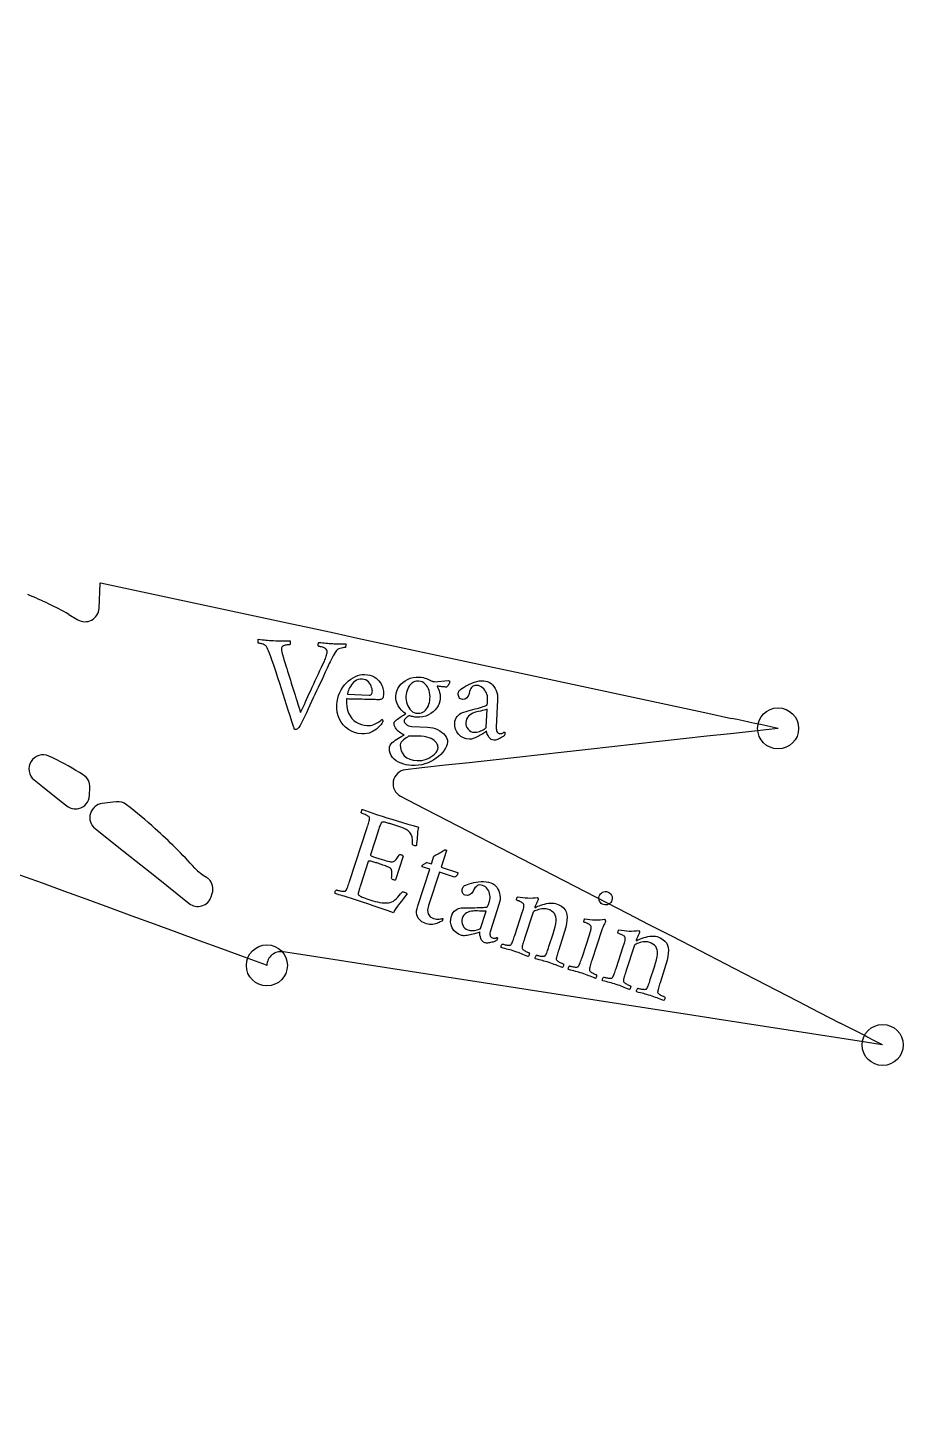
# Model space of a CAD drawing. Header units: millimetres. Extents: x -61 to 61, y -61 to 61.
# Drawn here: x -13.57 to 2.12, y 7.05 to 31.77 of the extents above; entities that cross this region are included whole.
import ezdxf

# ---------------------------------------------------------------- set-up
doc = ezdxf.new("R2010")
doc.units = ezdxf.units.MM
for name, color, linetype in [('CUT_INNER', 6, 'Continuous'), ('CUT_OUTER', 1, 'Continuous'), ('ENGRAVE', 7, 'Continuous'), ('TEXT', 5, 'Continuous')]:
    doc.layers.add(name, color=color, linetype=linetype)

msp = doc.modelspace()

# ---------------------------------------------------------------- linework, layer by layer
at = {"layer": 'CUT_INNER'}
for points in [[(-12.3032, 21.4592), (-12.2805, 21.9073), (-12.28, 21.913), (-12.2743, 21.912), (-11.8652, 21.8242), (-11.4502, 21.735), (-11.0352, 21.6459), (-10.6202, 21.5567), (-10.2052, 21.4676), (-9.7903, 21.3784), (-9.3753, 21.2893), (-8.9603, 21.2001), (-8.5453, 21.111), (-8.1303, 21.0219), (-7.7153, 20.9327), (-7.3003, 20.8436), (-6.8853, 20.7544), (-6.4703, 20.6653), (-6.0553, 20.5761), (-5.6403, 20.487), (-5.2253, 20.3979), (-4.8103, 20.3087), (-4.3953, 20.2196), (-3.9803, 20.1304), (-3.5653, 20.0413), (-3.1503, 19.9521), (-2.7353, 19.863), (-2.3203, 19.7739), (-1.9053, 19.6847), (-1.4904, 19.5956), (-1.0754, 19.5064)], [(-12.8404, 21.3523), (-12.681, 21.2572)], [(-0.2468, 19.3282), (-0.2514, 19.3275), (-0.6672, 19.2813), (-1.0891, 19.2344), (-1.511, 19.1876), (-1.9328, 19.1407), (-2.3547, 19.0939), (-2.7766, 19.0471), (-3.1984, 19.0002), (-3.6203, 18.9534), (-4.0422, 18.9065), (-4.8859, 18.8128), (-5.3078, 18.766), (-5.7297, 18.7191), (-6.1515, 18.6723), (-6.5734, 18.6254), (-6.8604, 18.5936)], [(-13.1243, 18.8038), (-13.1931, 18.8357)], [(-13.4539, 18.4133), (-13.3062, 18.2956), (-12.9742, 18.031), (-12.8766, 17.9532)], [(-9.3232, 15.1214), (-9.3287, 15.1231), (-9.7216, 15.2668), (-10.1202, 15.4126), (-10.5188, 15.5585), (-10.9174, 15.7043), (-11.3161, 15.8501), (-11.7147, 15.996), (-12.1133, 16.1418), (-12.5119, 16.2876), (-12.9106, 16.4335), (-13.3092, 16.5793), (-13.7078, 16.7251), (-14.9037, 17.1626), (-15.3023, 17.3085), (-15.7009, 17.4543), (-16.0995, 17.6001), (-16.4982, 17.746), (-16.8968, 17.8918), (-17.2954, 18.0376), (-17.694, 18.1835), (-17.7047, 18.1874)], [(-12.4711, 18.1361), (-12.464, 18.2764)], [(-6.9474, 18.1229), (-6.6882, 17.9892), (-6.3109, 17.7946), (-5.9337, 17.6), (-4.0475, 16.6271), (-3.6703, 16.4325), (-3.2931, 16.2379), (-2.9159, 16.0434), (-2.5386, 15.8488), (-2.1614, 15.6542), (-1.7842, 15.4596), (-1.0297, 15.0704), (-0.6525, 14.8759), (-0.2752, 14.6813), (0.102, 14.4867), (0.4792, 14.2921), (0.8565, 14.0975)], [(-11.9961, 18.0233), (-12.0577, 18.0164), (-12.2446, 17.9957)], [(-12.3728, 17.5517), (-12.3104, 17.5019), (-11.9784, 17.2374), (-11.6465, 16.9728), (-11.3146, 16.7083), (-10.7041, 16.2217)], [(-10.3565, 16.6543), (-10.3757, 16.671), (-10.3966, 16.6856)], [(-10.3106, 16.3397), (-10.292, 16.3965)], [(1.6096, 13.7088), (1.6049, 13.7093), (1.1915, 13.7735), (0.7721, 13.8386), (0.3526, 13.9037), (-0.0668, 13.9689), (-0.4862, 14.034), (-0.9057, 14.0991), (-1.3251, 14.1642), (-1.7445, 14.2294), (-2.164, 14.2945), (-2.5834, 14.3596), (-3.0028, 14.4247), (-3.4223, 14.4899), (-3.8417, 14.555), (-4.2612, 14.6201), (-4.6806, 14.6852), (-5.5195, 14.8155), (-5.9389, 14.8806), (-6.3583, 14.9457), (-7.1972, 15.076), (-7.6166, 15.1411), (-8.0361, 15.2062), (-8.4555, 15.2714), (-8.8749, 15.3365), (-9.035, 15.3613)]]:
    msp.add_lwpolyline(points, dxfattribs=at)
for centre, radius, start, end in [((-15.9452, 15.8508), 6.3172, 60.56146, 67.8874), ((-12.5529, 21.4719), 0.25, 239.1682, 357.10662), ((-166.3353, -750.849), 787.8822, 77.8305395, 77.8921724), ((-13.2981, 18.6088), 0.25, 65.15162, 231.44547), ((-15.5452, 13.8234), 5.5376, 57.66413, 64.07616), ((-6.8328, 18.3451), 0.25, 96.33651, 242.71447), ((-12.7137, 18.2891), 0.25, 357.10662, 58.54464), ((-12.7208, 18.1487), 0.25, 282.85231, 357.10662), ((-12.7208, 18.1487), 0.25, 231.44547, 282.85231), ((-12.217, 17.7472), 0.25, 96.33651, 231.44547), ((-11.9685, 17.7748), 0.25, 52.28039, 96.33651), ((-15.7893, 12.6773), 6.6205, 47.35916, 53.11368), ((-18.3279, 9.7978), 10.4586, 42.37082, 47.81457), ((-9.9347, 17.4844), 0.9227, 223.76438, 239.96493), ((-10.5297, 16.474), 0.25, 341.94435, 46.14254), ((-10.5482, 16.4172), 0.25, 231.44547, 341.94435), ((-9.0734, 15.1143), 0.25, 81.16999, 178.39175), ((-360.1399, -686.2166), 787.8822, 62.6682689, 62.7299018)]:
    msp.add_arc(centre, radius, start, end, dxfattribs=at)
at = {"layer": 'CUT_OUTER'}
msp.add_circle((0, 0), 60.75, dxfattribs=at)
at = {"layer": 'ENGRAVE'}
for centre, radius in [((0, 17.3597), 40.0734), ((-0.2454, 19.3281), 0.3645), ((-9.323, 15.121), 0.3645), ((1.6109, 13.7084), 0.3645)]:
    msp.add_circle(centre, radius, dxfattribs=at)
at = {"layer": 'TEXT'}
for points in [[(-9.2025, 20.8859), (-9.1641, 20.8842), (-9.1263, 20.8829), (-9.0891, 20.8822), (-9.0524, 20.8819), (-9.0162, 20.8818), (-8.9803, 20.8816), (-8.9448, 20.8812), (-8.9095, 20.8808), (-8.9078, 20.8747), (-8.9069, 20.8664), (-8.9069, 20.8559), (-8.9078, 20.8431), (-8.9094, 20.8308), (-8.9116, 20.8218), (-8.9144, 20.8159), (-8.9178, 20.8133), (-8.9242, 20.8133), (-8.9338, 20.8126), (-8.9467, 20.8114), (-8.9628, 20.8095), (-8.9803, 20.8068), (-8.9974, 20.8028), (-9.014, 20.7976), (-9.0304, 20.7911), (-9.0446, 20.7828), (-9.0549, 20.7721), (-9.0615, 20.7589), (-9.0643, 20.7432), (-9.0628, 20.7186), (-9.0564, 20.6834), (-9.0451, 20.6377), (-9.0288, 20.5814), (-9.0198, 20.5521), (-9.0093, 20.5184), (-8.9974, 20.4801), (-8.984, 20.4374), (-8.9696, 20.3913), (-8.9546, 20.3429), (-8.9389, 20.2922), (-8.9225, 20.2392), (-8.9058, 20.1851), (-8.8889, 20.1309), (-8.8719, 20.0767), (-8.8547, 20.0226), (-8.8379, 19.9695), (-8.8218, 19.9185), (-8.8066, 19.8697), (-8.7921, 19.8231), (-8.7787, 19.7796), (-8.7666, 19.7403), (-8.7558, 19.7052), (-8.7463, 19.6742), (-8.7385, 19.6486), (-8.7325, 19.6296), (-8.7285, 19.6172), (-8.7265, 19.6114), (-8.7223, 19.6194), (-8.715, 19.6341), (-8.7047, 19.6555), (-8.6913, 19.6835), (-8.6755, 19.717), (-8.6577, 19.7548), (-8.6381, 19.7969), (-8.6166, 19.8433), (-8.5936, 19.8931), (-8.5694, 19.9454), (-8.5439, 20.0003), (-8.5173, 20.0576), (-8.4901, 20.1164), (-8.4626, 20.1757), (-8.435, 20.2354), (-8.4072, 20.2956), (-8.3797, 20.3551), (-8.3531, 20.4128), (-8.3273, 20.4687), (-8.3024, 20.5229), (-8.2932, 20.5434), (-8.2845, 20.5644), (-8.2765, 20.5861), (-8.269, 20.6085), (-8.2626, 20.6303), (-8.2578, 20.6503), (-8.2546, 20.6686), (-8.253, 20.6852), (-8.2541, 20.7034), (-8.2594, 20.7195), (-8.269, 20.7333), (-8.2827, 20.7449), (-8.2988, 20.7546), (-8.3157, 20.7629), (-8.3332, 20.7697), (-8.3514, 20.775), (-8.3686, 20.779), (-8.3829, 20.782), (-8.3944, 20.784), (-8.403, 20.7849), (-8.4071, 20.7889), (-8.4098, 20.7958), (-8.4111, 20.8055), (-8.4111, 20.818), (-8.4098, 20.8307), (-8.4075, 20.8411), (-8.404, 20.8492), (-8.3995, 20.855), (-8.3674, 20.8521), (-8.3362, 20.849), (-8.3059, 20.8459), (-8.2765, 20.8427), (-8.2471, 20.8396), (-8.2168, 20.837), (-8.1856, 20.8347), (-8.1534, 20.8328), (-8.1271, 20.8316), (-8.1036, 20.8306), (-8.0829, 20.83), (-8.0651, 20.8296), (-8.0489, 20.8295), (-8.0327, 20.8295), (-8.0168, 20.8296), (-8.0009, 20.83), (-7.9842, 20.8304), (-7.9657, 20.8306), (-7.9454, 20.8308), (-7.9233, 20.8309), (-7.9217, 20.8248), (-7.921, 20.8163), (-7.9214, 20.8054), (-7.9229, 20.7921), (-7.9249, 20.7795), (-7.927, 20.7705), (-7.9292, 20.7652), (-7.9316, 20.7635), (-7.9412, 20.7632), (-7.9556, 20.7617), (-7.9747, 20.7588), (-7.9987, 20.7547), (-8.0237, 20.7484), (-8.0464, 20.739), (-8.0667, 20.7264), (-8.0845, 20.7106), (-8.097, 20.696), (-8.1114, 20.6753), (-8.1278, 20.6485), (-8.1462, 20.6156), (-8.1651, 20.58), (-8.1828, 20.545), (-8.1995, 20.5108), (-8.215, 20.4773), (-8.251, 20.3996), (-8.2854, 20.3252), (-8.3183, 20.254), (-8.3497, 20.1861), (-8.3801, 20.1203), (-8.4102, 20.0558), (-8.4399, 19.9925), (-8.4692, 19.9304), (-8.4987, 19.8683), (-8.5286, 19.8049), (-8.559, 19.7404), (-8.59, 19.6748), (-8.6222, 19.6067), (-8.6564, 19.5352), (-8.6926, 19.46), (-8.7308, 19.3814), (-8.7418, 19.3607), (-8.753, 19.3437), (-8.7645, 19.3304), (-8.7763, 19.3207), (-8.7882, 19.3139), (-8.8002, 19.3092), (-8.8122, 19.3066), (-8.8243, 19.3062), (-8.8277, 19.3073), (-8.8308, 19.3104), (-8.8334, 19.3155), (-8.8356, 19.3225), (-8.8376, 19.3299), (-8.8397, 19.3363), (-8.8419, 19.3416), (-8.8441, 19.3459), (-8.8781, 19.4513), (-8.9109, 19.5532), (-8.9425, 19.6515), (-8.9729, 19.7462), (-9.0029, 19.8396), (-9.0331, 19.9337), (-9.0636, 20.0286), (-9.0943, 20.1243), (-9.1262, 20.2229), (-9.1602, 20.3264), (-9.1961, 20.4348), (-9.2341, 20.5482), (-9.2456, 20.583), (-9.257, 20.616), (-9.2684, 20.6472), (-9.2797, 20.6765), (-9.2914, 20.7044), (-9.3039, 20.7311), (-9.3172, 20.7566), (-9.3314, 20.7809), (-9.3381, 20.7905), (-9.3474, 20.7993), (-9.3591, 20.8073), (-9.3733, 20.8145), (-9.3886, 20.8209), (-9.4039, 20.8264), (-9.419, 20.8309), (-9.4341, 20.8346), (-9.4481, 20.8374), (-9.4602, 20.8395), (-9.4703, 20.8409), (-9.4785, 20.8417), (-9.4795, 20.8438), (-9.4799, 20.8499), (-9.4799, 20.8601), (-9.4793, 20.8744), (-9.4784, 20.8888), (-9.4774, 20.8995), (-9.4763, 20.9063), (-9.4751, 20.9093), (-9.4358, 20.9061), (-9.4, 20.9028), (-9.3677, 20.8996), (-9.3388, 20.8964), (-9.31, 20.8933), (-9.2777, 20.8906), (-9.2418, 20.8881), (-9.2025, 20.8859)], [(-7.9098, 19.8512), (-7.9112, 19.7792), (-7.9053, 19.7129), (-7.8922, 19.6522), (-7.8718, 19.5973), (-7.8453, 19.5483), (-7.814, 19.5056), (-7.7778, 19.4692), (-7.7368, 19.439), (-7.6923, 19.415), (-7.6456, 19.3971), (-7.5968, 19.3853), (-7.5459, 19.3797), (-7.514, 19.3795), (-7.4834, 19.3823), (-7.4542, 19.388), (-7.4263, 19.3966), (-7.4002, 19.4073), (-7.3761, 19.4189), (-7.3541, 19.4316), (-7.3342, 19.4453), (-7.3167, 19.4587), (-7.302, 19.4706), (-7.2902, 19.481), (-7.2811, 19.4899), (-7.2795, 19.4893), (-7.2773, 19.4876), (-7.2743, 19.4848), (-7.2706, 19.4809), (-7.2672, 19.4761), (-7.2648, 19.4706), (-7.2635, 19.4644), (-7.2633, 19.4575), (-7.2647, 19.4475), (-7.268, 19.4371), (-7.2731, 19.4262), (-7.28, 19.4147), (-7.2933, 19.3976), (-7.3097, 19.3789), (-7.3292, 19.3588), (-7.3518, 19.3371), (-7.3774, 19.3155), (-7.406, 19.2954), (-7.4375, 19.2767), (-7.472, 19.2596), (-7.5092, 19.2456), (-7.5489, 19.2362), (-7.5911, 19.2316), (-7.6358, 19.2315), (-7.7025, 19.239), (-7.7649, 19.2544), (-7.8229, 19.2778), (-7.8766, 19.3091), (-7.9252, 19.3472), (-7.9676, 19.3907), (-8.0041, 19.4396), (-8.0345, 19.494), (-8.0581, 19.5526), (-8.0739, 19.6141), (-8.082, 19.6786), (-8.0824, 19.746), (-8.0768, 19.8041), (-8.066, 19.86), (-8.05, 19.9137), (-8.0289, 19.9651), (-8.0036, 20.0136), (-7.9751, 20.0587), (-7.9434, 20.1002), (-7.9086, 20.1383), (-7.8716, 20.1726), (-7.833, 20.2026), (-7.793, 20.2286), (-7.7515, 20.2503), (-7.7098, 20.2673), (-7.6689, 20.2789), (-7.6289, 20.285), (-7.5898, 20.2858), (-7.5391, 20.2809), (-7.4933, 20.2718), (-7.4524, 20.2584), (-7.4164, 20.2407), (-7.3847, 20.2198), (-7.3568, 20.1971), (-7.3326, 20.1724), (-7.3121, 20.1457), (-7.2951, 20.1182), (-7.281, 20.0908), (-7.2699, 20.0636), (-7.2619, 20.0366), (-7.2563, 20.0107), (-7.2526, 19.987), (-7.2507, 19.9656), (-7.2507, 19.9463), (-7.2527, 19.9224), (-7.256, 19.9012), (-7.2608, 19.8828), (-7.2669, 19.8672), (-7.2749, 19.8547), (-7.2855, 19.8457), (-7.2987, 19.8402), (-7.3144, 19.8381), (-7.3279, 19.8376), (-7.3468, 19.8376), (-7.3709, 19.838), (-7.4004, 19.8388), (-7.4335, 19.8398), (-7.469, 19.8408), (-7.5068, 19.8417), (-7.5468, 19.8426), (-7.5878, 19.8434), (-7.6285, 19.8443), (-7.6689, 19.8451), (-7.709, 19.8459), (-7.7474, 19.8467), (-7.7828, 19.8475), (-7.8152, 19.8483), (-7.8445, 19.8491), (-7.8695, 19.8499), (-7.8887, 19.8504), (-7.9021, 19.8509), (-7.9098, 19.8512)], [(-7.8933, 19.9376), (-7.509, 19.9182), (-7.4985, 19.9184), (-7.4886, 19.9202), (-7.4794, 19.9235), (-7.4709, 19.9284), (-7.4636, 19.9353), (-7.4577, 19.9447), (-7.4534, 19.9566), (-7.4506, 19.971), (-7.45, 19.987), (-7.4519, 20.0062), (-7.4563, 20.0285), (-7.4634, 20.054), (-7.4732, 20.0806), (-7.4859, 20.106), (-7.5016, 20.1305), (-7.5201, 20.1538), (-7.5422, 20.174), (-7.5683, 20.189), (-7.5985, 20.1987), (-7.6328, 20.2031), (-7.6687, 20.2023), (-7.7016, 20.196), (-7.7314, 20.1843), (-7.7582, 20.1671), (-7.7822, 20.1463), (-7.8037, 20.1239), (-7.8227, 20.0999), (-7.8392, 20.0742), (-7.8534, 20.0484), (-7.8654, 20.0241), (-7.8751, 20.0011), (-7.8827, 19.9795), (-7.8883, 19.9612), (-7.8919, 19.9482), (-7.8936, 19.9403), (-7.8933, 19.9376)], [(-6.4691, 19.3495), (-6.4228, 19.345), (-6.378, 19.3364), (-6.3348, 19.3236), (-6.2932, 19.3067), (-6.2543, 19.2864), (-6.2196, 19.2636), (-6.1889, 19.2382), (-6.1623, 19.2104), (-6.141, 19.1807), (-6.1263, 19.1498), (-6.1182, 19.1177), (-6.1166, 19.0845), (-6.1215, 19.0481), (-6.1327, 19.0114), (-6.1501, 18.9744), (-6.1737, 18.9371), (-6.2026, 18.9004), (-6.2358, 18.8651), (-6.2733, 18.8313), (-6.3152, 18.7989), (-6.3608, 18.7688), (-6.4095, 18.7422), (-6.4614, 18.7188), (-6.5165, 18.6988), (-6.5738, 18.6831), (-6.6323, 18.6728), (-6.6921, 18.6679), (-6.7531, 18.6683), (-6.8002, 18.6727), (-6.847, 18.681), (-6.8936, 18.6932), (-6.9401, 18.7093), (-6.9843, 18.7293), (-7.0245, 18.7532), (-7.0605, 18.781), (-7.0924, 18.8127), (-7.1181, 18.8482), (-7.1358, 18.8873), (-7.1455, 18.9301), (-7.1471, 18.9766), (-7.1429, 19.0028), (-7.133, 19.028), (-7.1174, 19.0524), (-7.096, 19.0758), (-7.071, 19.0982), (-7.0441, 19.1192), (-7.0156, 19.139), (-6.9853, 19.1575), (-6.9555, 19.1741), (-6.9286, 19.1885), (-6.9045, 19.2006), (-6.8832, 19.2105), (-6.9036, 19.2197), (-6.9243, 19.2307), (-6.9454, 19.2436), (-6.9668, 19.2583), (-6.9876, 19.2749), (-7.0066, 19.2933), (-7.0238, 19.3137), (-7.0393, 19.3359), (-7.0518, 19.3598), (-7.0604, 19.3851), (-7.0649, 19.4119), (-7.0655, 19.4402), (-7.0528, 19.4522), (-7.0379, 19.4652), (-7.0206, 19.4791), (-7.001, 19.4939), (-6.9802, 19.509), (-6.9595, 19.5236), (-6.9388, 19.5378), (-6.9181, 19.5515), (-6.8986, 19.564), (-6.8815, 19.5745), (-6.8668, 19.583), (-6.8544, 19.5895), (-6.8945, 19.6179), (-6.9304, 19.6506), (-6.9619, 19.6874), (-6.9891, 19.7283), (-7.0108, 19.7715), (-7.0257, 19.8147), (-7.0337, 19.8581), (-7.0349, 19.9015), (-7.0293, 19.9476), (-7.0173, 19.9918), (-6.9989, 20.0339), (-6.9741, 20.0741), (-6.9437, 20.1113), (-6.9087, 20.1444), (-6.8691, 20.1735), (-6.8248, 20.1986), (-6.7769, 20.2185), (-6.7265, 20.2318), (-6.6735, 20.2387), (-6.618, 20.2391), (-6.5809, 20.2359), (-6.547, 20.2303), (-6.5162, 20.2223), (-6.4885, 20.2119), (-6.4638, 20.2009), (-6.4417, 20.1911), (-6.4223, 20.1825), (-6.4056, 20.175), (-6.391, 20.169), (-6.3803, 20.1647), (-6.3737, 20.1621), (-6.3711, 20.1612), (-6.3696, 20.1608), (-6.3661, 20.1597), (-6.3606, 20.1579), (-6.3532, 20.1554), (-6.0976, 20.1789), (-6.0883, 20.1741), (-6.0818, 20.1684), (-6.078, 20.1615), (-6.0771, 20.1536), (-6.0786, 20.1451), (-6.0823, 20.1342), (-6.0883, 20.1208), (-6.0965, 20.1049), (-6.1059, 20.0892), (-6.1155, 20.0765), (-6.1252, 20.0666), (-6.1351, 20.0596), (-6.15, 20.0615), (-6.1659, 20.0633), (-6.1826, 20.0649), (-6.2002, 20.0665), (-6.2177, 20.0681), (-6.234, 20.0697), (-6.249, 20.0715), (-6.2629, 20.0733), (-6.2745, 20.075), (-6.2827, 20.0761), (-6.2877, 20.0768), (-6.2893, 20.0771), (-6.2936, 20.0768), (-6.2967, 20.0756), (-6.2986, 20.0735), (-6.2994, 20.0703), (-6.2938, 20.0619), (-6.2863, 20.0469), (-6.2769, 20.0253), (-6.2655, 19.9971), (-6.255, 19.9644), (-6.2481, 19.9293), (-6.2447, 19.8918), (-6.245, 19.8519), (-6.2503, 19.8111), (-6.2621, 19.771), (-6.2804, 19.7315), (-6.3051, 19.6926), (-6.3355, 19.6559), (-6.3705, 19.6229), (-6.4101, 19.5936), (-6.4544, 19.568), (-6.5023, 19.5477), (-6.5528, 19.5339), (-6.6058, 19.5268), (-6.6613, 19.5264), (-6.6776, 19.5277), (-6.695, 19.5299), (-6.7137, 19.5331), (-6.7334, 19.5373), (-6.7524, 19.5419), (-6.7687, 19.5464), (-6.7823, 19.5507), (-6.7931, 19.5549), (-6.8091, 19.5464), (-6.8247, 19.5365), (-6.8399, 19.525), (-6.8547, 19.5119), (-6.8676, 19.4981), (-6.877, 19.484), (-6.8829, 19.4697), (-6.8854, 19.4553), (-6.8836, 19.4457), (-6.8774, 19.4337), (-6.8668, 19.4194), (-6.8517, 19.4027), (-6.8322, 19.3869), (-6.8083, 19.3751), (-6.7799, 19.3673), (-6.7471, 19.3635)], [(-6.6313, 20.1671), (-6.6639, 20.1661), (-6.6941, 20.1599), (-6.7218, 20.1485), (-6.747, 20.1317), (-6.7697, 20.1109), (-6.7899, 20.0872), (-6.8074, 20.0607), (-6.8224, 20.0313), (-6.8345, 20.0001), (-6.8437, 19.9682), (-6.8499, 19.9355), (-6.8531, 19.902), (-6.8533, 19.866), (-6.8501, 19.8304), (-6.8435, 19.7952), (-6.8336, 19.7605), (-6.8205, 19.7274), (-6.8041, 19.6972), (-6.7846, 19.6698), (-6.7619, 19.6454), (-6.7361, 19.625), (-6.7074, 19.6099), (-6.6756, 19.6001), (-6.6408, 19.5956), (-6.6094, 19.5965), (-6.5802, 19.6026), (-6.5534, 19.6137), (-6.5288, 19.63), (-6.5068, 19.6502), (-6.4873, 19.6733), (-6.4704, 19.6993), (-6.456, 19.7281), (-6.4444, 19.7586), (-6.4356, 19.7897), (-6.4297, 19.8215), (-6.4266, 19.8538), (-6.4263, 19.891), (-6.429, 19.9275), (-6.4347, 19.9635), (-6.4435, 19.9988), (-6.4555, 20.0325), (-6.4706, 20.0632), (-6.4889, 20.0911), (-6.5103, 20.1161), (-6.5352, 20.137), (-6.5636, 20.1524), (-6.5957, 20.1625), (-6.6313, 20.1671)], [(-5.4678, 20.1737), (-5.4346, 20.1693), (-5.4028, 20.1595), (-5.3723, 20.1443), (-5.3431, 20.1238), (-5.3161, 20.0988), (-5.2922, 20.0703), (-5.2713, 20.0383), (-5.2535, 20.0029), (-5.2395, 19.9646), (-5.2302, 19.9242), (-5.2256, 19.8815), (-5.2256, 19.8367), (-5.2501, 19.3509), (-5.2502, 19.3287), (-5.248, 19.3081), (-5.2437, 19.289), (-5.2372, 19.2715), (-5.2281, 19.2567), (-5.216, 19.2459), (-5.2011, 19.239), (-5.1832, 19.236), (-5.1672, 19.2361), (-5.1528, 19.2381), (-5.1402, 19.242), (-5.1293, 19.2478), (-5.1202, 19.2539), (-5.113, 19.2585), (-5.1077, 19.2617), (-5.1043, 19.2635), (-5.102, 19.263), (-5.1001, 19.2615), (-5.0986, 19.2592), (-5.0974, 19.2559), (-5.0965, 19.2524), (-5.0959, 19.2492), (-5.0956, 19.2463), (-5.0956, 19.2437), (-5.097, 19.2309), (-5.0999, 19.2191), (-5.1042, 19.2082), (-5.11, 19.1984), (-5.1187, 19.1922), (-5.1298, 19.1849), (-5.1431, 19.1764), (-5.1588, 19.1669), (-5.1758, 19.1572), (-5.1931, 19.1481), (-5.2107, 19.1396), (-5.2285, 19.1317), (-5.2458, 19.1251), (-5.2621, 19.1207), (-5.2771, 19.1182), (-5.291, 19.1179), (-5.3155, 19.1223), (-5.3384, 19.133), (-5.3595, 19.15), (-5.379, 19.1732), (-5.396, 19.1997), (-5.4094, 19.2262), (-5.4193, 19.253), (-5.4258, 19.2798), (-5.4325, 19.2742), (-5.4425, 19.2667), (-5.4558, 19.2572), (-5.4723, 19.2458), (-5.4912, 19.2333), (-5.5114, 19.2208), (-5.533, 19.2082), (-5.556, 19.1955), (-5.5796, 19.1832), (-5.603, 19.1718), (-5.6261, 19.1613), (-5.6491, 19.1517), (-5.6711, 19.1438), (-5.6913, 19.1384), (-5.7097, 19.1355), (-5.7263, 19.135), (-5.7818, 19.1428), (-5.8323, 19.1601), (-5.8777, 19.187), (-5.9181, 19.2235), (-5.9509, 19.2667), (-5.9735, 19.3138), (-5.9859, 19.3648), (-5.9882, 19.4197), (-5.9839, 19.4545), (-5.9748, 19.4866), (-5.9608, 19.5158), (-5.942, 19.5421), (-5.9209, 19.5648), (-5.9003, 19.5827), (-5.88, 19.596), (-5.8601, 19.6046), (-5.8246, 19.6152), (-5.7872, 19.6261), (-5.7478, 19.6374), (-5.7064, 19.649), (-5.6647, 19.6607), (-5.6243, 19.6724), (-5.5853, 19.684), (-5.5477, 19.6955), (-5.5132, 19.7063), (-5.4837, 19.7159), (-5.459, 19.7242), (-5.4393, 19.7312), (-5.4303, 19.7346), (-5.4232, 19.7386), (-5.4178, 19.7431), (-5.4142, 19.7481), (-5.4118, 19.7547), (-5.4098, 19.7639), (-5.4083, 19.7757), (-5.4072, 19.7902), (-5.4041, 19.853), (-5.4044, 19.8796), (-5.408, 19.9062), (-5.415, 19.9328), (-5.4253, 19.9595), (-5.4386, 19.9852), (-5.4543, 20.0088), (-5.4726, 20.0305), (-5.4934, 20.0502), (-5.5164, 20.0667), (-5.5411, 20.0789), (-5.5675, 20.0869), (-5.5956, 20.0905), (-5.624, 20.0895), (-5.6487, 20.0835), (-5.6697, 20.0724), (-5.687, 20.0563), (-5.7015, 20.0357), (-5.7141, 20.011), (-5.7248, 19.9824), (-5.7336, 19.9496), (-5.7512, 19.9007), (-5.7766, 19.8664), (-5.8097, 19.8467), (-5.8505, 19.8416), (-5.8686, 19.8445), (-5.8843, 19.8512), (-5.8974, 19.8617), (-5.9081, 19.8761), (-5.9163, 19.8925), (-5.9219, 19.9095), (-5.9249, 19.9269), (-5.9253, 19.9448), (-5.9247, 19.9492), (-5.9235, 19.9553), (-5.9216, 19.963), (-5.919, 19.9723), (-5.916, 19.9818), (-5.9127, 19.9899), (-5.9092, 19.9966), (-5.9054, 20.0019), (-5.8844, 20.0186), (-5.8594, 20.0366), (-5.8305, 20.0558), (-5.7975, 20.0764), (-5.7614, 20.0969), (-5.7231, 20.1157), (-5.6826, 20.1329), (-5.6399, 20.1485), (-5.5964, 20.1611), (-5.5531, 20.1695), (-5.5103, 20.1737), (-5.4678, 20.1737)], [(-5.6401, 19.2591), (-5.619, 19.2593), (-5.5969, 19.2618), (-5.5738, 19.2667), (-5.5496, 19.2739), (-5.5259, 19.2826), (-5.5039, 19.2919), (-5.4837, 19.3017), (-5.4653, 19.3121), (-5.45, 19.3221), (-5.4389, 19.331), (-5.4322, 19.3388), (-5.4297, 19.3454), (-5.4135, 19.6669), (-5.4383, 19.6604), (-5.4663, 19.6532), (-5.4973, 19.6452), (-5.5313, 19.6365), (-5.5646, 19.6279), (-5.5933, 19.6202), (-5.6174, 19.6136), (-5.637, 19.6079), (-5.6677, 19.596), (-5.6959, 19.5812), (-5.7214, 19.5636), (-5.7444, 19.5431), (-5.7636, 19.5196), (-5.7779, 19.4933), (-5.7871, 19.4639), (-5.7913, 19.4315), (-5.79, 19.3997), (-5.7829, 19.3696), (-5.7699, 19.3412), (-5.7512, 19.3144), (-5.7279, 19.2915), (-5.7017, 19.2746), (-5.6724, 19.2638), (-5.6401, 19.2591)], [(-6.5863, 19.1882), (-6.5989, 19.1888), (-6.615, 19.1893), (-6.6346, 19.19), (-6.6577, 19.1906), (-6.6822, 19.1911), (-6.7061, 19.1915), (-6.7294, 19.1917), (-6.7521, 19.1917), (-6.7724, 19.1914), (-6.7882, 19.1905), (-6.7997, 19.1891), (-6.8069, 19.1872), (-6.8276, 19.1749), (-6.85, 19.1603), (-6.8741, 19.1434), (-6.8997, 19.1241), (-6.923, 19.1033), (-6.94, 19.0819), (-6.9507, 19.0598), (-6.955, 19.0372), (-6.9526, 18.9825), (-6.9397, 18.9319), (-6.9163, 18.8855), (-6.8824, 18.8433), (-6.8388, 18.8077), (-6.7862, 18.7812), (-6.7247, 18.7638), (-6.6542, 18.7554), (-6.613, 18.7556), (-6.5716, 18.7603), (-6.5299, 18.7696), (-6.488, 18.7834), (-6.4476, 18.8009), (-6.4104, 18.8213), (-6.3763, 18.8445), (-6.3455, 18.8707), (-6.3197, 18.8989), (-6.3008, 18.9284), (-6.2888, 18.9591), (-6.2837, 18.9911), (-6.2847, 19.0087), (-6.2897, 19.0275), (-6.2985, 19.0476), (-6.3112, 19.0689), (-6.3282, 19.0903), (-6.3497, 19.1105), (-6.3759, 19.1296), (-6.4066, 19.1476), (-6.4426, 19.1632), (-6.4846, 19.1752), (-6.5325, 19.1835), (-6.5863, 19.1882)], [(-7.3598, 17.7935), (-7.2783, 17.7674), (-7.1924, 17.7409), (-7.1022, 17.7139), (-7.0078, 17.6864), (-6.9119, 17.6585), (-6.8174, 17.6301), (-6.7244, 17.6012), (-6.6328, 17.5718), (-6.6402, 17.5281), (-6.6462, 17.4858), (-6.6507, 17.445), (-6.6539, 17.4056), (-6.6565, 17.3667), (-6.6597, 17.3273), (-6.6633, 17.2874), (-6.6674, 17.2471), (-6.6758, 17.2442), (-6.6857, 17.2435), (-6.6972, 17.2449), (-6.7102, 17.2483), (-6.7231, 17.2536), (-6.7319, 17.2598), (-6.7366, 17.2669), (-6.7372, 17.2749), (-6.7374, 17.3432), (-6.7453, 17.4004), (-6.761, 17.4464), (-6.7845, 17.4813), (-6.814, 17.5087), (-6.848, 17.5325), (-6.8863, 17.5526), (-6.9289, 17.5691), (-7.1222, 17.6321), (-7.1306, 17.6347), (-7.1419, 17.6382), (-7.1561, 17.6424), (-7.1732, 17.6474), (-7.1916, 17.6526), (-7.2095, 17.6571), (-7.2271, 17.6609), (-7.2441, 17.6642), (-7.2594, 17.6661), (-7.2715, 17.6661), (-7.2804, 17.6641), (-7.2862, 17.6601), (-7.2933, 17.6487), (-7.3003, 17.6354), (-7.3071, 17.6201), (-7.3138, 17.6029), (-7.3203, 17.5845), (-7.3268, 17.5658), (-7.3333, 17.5467), (-7.3397, 17.5273), (-7.3421, 17.5197), (-7.3443, 17.5129), (-7.3463, 17.507), (-7.3479, 17.502), (-7.4844, 17.0832), (-7.4839, 17.0784), (-7.4794, 17.0733), (-7.4708, 17.0678), (-7.4583, 17.062), (-7.4432, 17.0559), (-7.4272, 17.0499), (-7.4102, 17.0439), (-7.3923, 17.0379), (-7.2749, 16.9997), (-7.2368, 16.9875), (-7.2029, 16.9775), (-7.1734, 16.9694), (-7.148, 16.9634), (-7.1261, 16.9596), (-7.1068, 16.9582), (-7.09, 16.9592), (-7.0757, 16.9627), (-7.063, 16.9686), (-7.0507, 16.9768), (-7.039, 16.9875), (-7.0277, 17.0005), (-7.0161, 17.0162), (-7.0033, 17.0346), (-6.9892, 17.0557), (-6.9739, 17.0797), (-6.9687, 17.0858), (-6.9608, 17.0888), (-6.95, 17.0886), (-6.9365, 17.0853), (-6.9239, 17.0804), (-6.9138, 17.0748), (-6.9062, 17.0683), (-6.9011, 17.0611), (-7.0391, 16.6377), (-7.0462, 16.6355), (-7.0552, 16.6353), (-7.0661, 16.6369), (-7.0789, 16.6405), (-7.0911, 16.6456), (-7.1, 16.6518), (-7.1057, 16.6592), (-7.1082, 16.6678), (-7.1061, 16.7003), (-7.1048, 16.7281), (-7.1042, 16.7512), (-7.1043, 16.7697), (-7.105, 16.7845), (-7.1062, 16.797), (-7.1078, 16.8071), (-7.1099, 16.8148), (-7.1126, 16.8211), (-7.1158, 16.8272), (-7.1195, 16.8329), (-7.1239, 16.8384), (-7.1301, 16.8451), (-7.1403, 16.8524), (-7.1545, 16.8601), (-7.1727, 16.8683), (-7.1934, 16.8768), (-7.2152, 16.8854), (-7.2381, 16.8939), (-7.2621, 16.9025), (-7.2863, 16.911), (-7.3098, 16.9191), (-7.3327, 16.9268), (-7.3549, 16.9341), (-7.3704, 16.939), (-7.3869, 16.9442), (-7.4045, 16.9495), (-7.4231, 16.9551), (-7.4417, 16.9603), (-7.4591, 16.9649), (-7.4752, 16.9687), (-7.4902, 16.9718), (-7.503, 16.9735), (-7.5127, 16.9731), (-7.5193, 16.9706), (-7.5227, 16.9659), (-7.6622, 16.5379), (-7.6631, 16.5353), (-7.6641, 16.5321), (-7.6653, 16.5284), (-7.6667, 16.5241), (-7.6723, 16.5068), (-7.6784, 16.4872), (-7.6852, 16.4652), (-7.6926, 16.4409), (-7.6988, 16.4179), (-7.7023, 16.4001), (-7.703, 16.3875), (-7.701, 16.38), (-7.6912, 16.3687), (-7.6796, 16.3587), (-7.6662, 16.3498), (-7.651, 16.342), (-7.6324, 16.3343), (-7.609, 16.3255), (-7.5806, 16.3155), (-7.5474, 16.3044), (-7.4392, 16.2692), (-7.3988, 16.2571), (-7.358, 16.2472), (-7.3168, 16.2393), (-7.2752, 16.2335), (-7.2352, 16.2304), (-7.1987, 16.2302), (-7.1656, 16.2331), (-7.136, 16.2391), (-7.1051, 16.2488), (-7.076, 16.2631), (-7.0485, 16.2819), (-7.0228, 16.3052), (-6.9978, 16.3316), (-6.9727, 16.3592), (-6.9475, 16.3883), (-6.9221, 16.4188), (-6.9164, 16.4236), (-6.9084, 16.4258), (-6.898, 16.4253), (-6.8854, 16.4221), (-6.8667, 16.4151), (-6.852, 16.4074), (-6.8413, 16.3991), (-6.8347, 16.3903), (-6.8664, 16.3489), (-6.8992, 16.3063), (-6.9333, 16.2626), (-6.9686, 16.2176), (-7.0022, 16.1733), (-7.0313, 16.1317), (-7.0558, 16.0928), (-7.0758, 16.0565), (-7.1665, 16.0864), (-7.2567, 16.1168), (-7.3464, 16.1476), (-7.4356, 16.1789), (-7.5275, 16.2111), (-7.6254, 16.2446), (-7.7293, 16.2794), (-7.8391, 16.3155), (-7.8772, 16.3277), (-7.9136, 16.3389), (-7.948, 16.3489), (-7.9806, 16.3578), (-8.0124, 16.3665), (-8.0447, 16.3759), (-8.0774, 16.3858), (-8.1105, 16.3964), (-8.1127, 16.4031), (-8.113, 16.4112), (-8.1115, 16.4206), (-8.1081, 16.4312), (-8.1037, 16.4416), (-8.0991, 16.4499), (-8.0944, 16.4564), (-8.0895, 16.4608), (-8.0811, 16.4583), (-8.0697, 16.4553), (-8.0552, 16.4518), (-8.0378, 16.4478), (-8.0189, 16.4439), (-8.0002, 16.4409), (-7.9818, 16.4388), (-7.9635, 16.4375), (-7.9472, 16.4375), (-7.9347, 16.439), (-7.926, 16.442), (-7.9211, 16.4466), (-7.9121, 16.4601), (-7.9036, 16.4759), (-7.8953, 16.4941), (-7.8875, 16.5146), (-7.8797, 16.5367), (-7.8718, 16.5597), (-7.8637, 16.5837), (-7.8555, 16.6085), (-7.5427, 17.5681), (-7.5347, 17.5931), (-7.527, 17.6174), (-7.5197, 17.641), (-7.5128, 17.6639), (-7.5069, 17.6857), (-7.5027, 17.7055), (-7.5002, 17.7236), (-7.4995, 17.7398), (-7.5005, 17.7473), (-7.5056, 17.7552), (-7.5149, 17.7634), (-7.5284, 17.7721), (-7.5443, 17.7809), (-7.5607, 17.7893), (-7.5777, 17.7975), (-7.5952, 17.8054), (-7.6117, 17.8124), (-7.6254, 17.8181), (-7.6364, 17.8224), (-7.6447, 17.8253), (-7.646, 17.8318), (-7.6461, 17.8398), (-7.6448, 17.8492), (-7.6423, 17.8602), (-7.6387, 17.8708), (-7.6345, 17.8793), (-7.6294, 17.8856), (-7.6237, 17.8898), (-7.5897, 17.8773), (-7.5561, 17.8648), (-7.5228, 17.8523), (-7.4898, 17.8397), (-7.4571, 17.8274), (-7.4245, 17.8156), (-7.3921, 17.8043), (-7.3598, 17.7935)], [(-6.2293, 16.865), (-5.9394, 16.7705), (-5.9349, 16.7673), (-5.9328, 16.7613), (-5.9333, 16.7527), (-5.9362, 16.7414), (-5.9438, 16.725), (-5.9553, 16.7101), (-5.9707, 16.6968), (-5.9901, 16.6852), (-6.2593, 16.773), (-6.4514, 16.1839), (-6.4683, 16.1003), (-6.459, 16.0336), (-6.4235, 15.9839), (-6.3618, 15.9511), (-6.3367, 15.9443), (-6.3118, 15.9405), (-6.2873, 15.9396), (-6.263, 15.9418), (-6.241, 15.9453), (-6.2233, 15.9485), (-6.2097, 15.9516), (-6.2004, 15.9544), (-6.1979, 15.9517), (-6.1967, 15.9481), (-6.1967, 15.9437), (-6.198, 15.9384), (-6.2023, 15.9269), (-6.2072, 15.9178), (-6.2126, 15.9111), (-6.2184, 15.9068), (-6.2308, 15.8999), (-6.2458, 15.8922), (-6.2634, 15.8838), (-6.2836, 15.8747), (-6.3058, 15.8658), (-6.3293, 15.8584), (-6.3542, 15.8523), (-6.3803, 15.8476), (-6.4071, 15.8452), (-6.4342, 15.8461), (-6.4615, 15.8502), (-6.489, 15.8576), (-6.5171, 15.8682), (-6.544, 15.8813), (-6.5696, 15.8967), (-6.5939, 15.9147), (-6.6156, 15.9355), (-6.6337, 15.9595), (-6.6479, 15.9867), (-6.6584, 16.0172), (-6.664, 16.0513), (-6.6635, 16.0895), (-6.6569, 16.1317), (-6.6442, 16.178), (-6.4319, 16.8292), (-6.5631, 16.872), (-6.5651, 16.8732), (-6.5665, 16.8753), (-6.5672, 16.8783), (-6.5674, 16.8823), (-6.5671, 16.8864), (-6.5667, 16.89), (-6.5662, 16.8931), (-6.5655, 16.8957), (-6.5637, 16.8985), (-6.5596, 16.9023), (-6.5532, 16.9072), (-6.5446, 16.913), (-6.5348, 16.9193), (-6.525, 16.9254), (-6.515, 16.9313), (-6.505, 16.937), (-6.4961, 16.9419), (-6.4898, 16.9454), (-6.486, 16.9476), (-6.4848, 16.9483), (-6.4019, 16.9213), (-6.3562, 17.0616), (-6.3399, 17.0709), (-6.3222, 17.0808), (-6.3033, 17.0914), (-6.283, 17.1027), (-6.2624, 17.1141), (-6.2428, 17.1252), (-6.2241, 17.136), (-6.2063, 17.1464), (-6.191, 17.1555), (-6.1796, 17.1622), (-6.1721, 17.1665), (-6.1686, 17.1685), (-6.1625, 17.1709), (-6.1563, 17.1721), (-6.15, 17.172), (-6.1437, 17.1706), (-6.1383, 17.1683), (-6.1348, 17.1657), (-6.1331, 17.1628), (-6.1333, 17.1595)], [(-5.3474, 16.5877), (-5.3165, 16.5747), (-5.2883, 16.557), (-5.2628, 16.5343), (-5.2401, 16.5069), (-5.2205, 16.4757), (-5.2049, 16.4419), (-5.1931, 16.4056), (-5.1852, 16.3668), (-5.1817, 16.3262), (-5.1833, 16.2847), (-5.1899, 16.2423), (-5.2017, 16.1991), (-5.3524, 15.7365), (-5.3583, 15.7152), (-5.3616, 15.6947), (-5.3624, 15.6751), (-5.3607, 15.6565), (-5.3558, 15.6399), (-5.347, 15.6263), (-5.3344, 15.6157), (-5.3179, 15.6082), (-5.3024, 15.6041), (-5.288, 15.6023), (-5.2748, 15.6027), (-5.2628, 15.6055), (-5.2524, 15.609), (-5.2443, 15.6116), (-5.2383, 15.6133), (-5.2345, 15.6141), (-5.2325, 15.613), (-5.2311, 15.6111), (-5.2302, 15.6084), (-5.2299, 15.605), (-5.2299, 15.6013), (-5.2302, 15.5981), (-5.2307, 15.5952), (-5.2313, 15.5927), (-5.236, 15.5807), (-5.2419, 15.5701), (-5.2489, 15.5607), (-5.2571, 15.5527), (-5.2671, 15.549), (-5.2797, 15.5448), (-5.2948, 15.5402), (-5.3124, 15.5351), (-5.3314, 15.5302), (-5.3505, 15.5259), (-5.3696, 15.5223), (-5.3889, 15.5193), (-5.4074, 15.5176), (-5.4242, 15.5175), (-5.4393, 15.5191), (-5.4528, 15.5224), (-5.4753, 15.533), (-5.4946, 15.5493), (-5.5106, 15.5713), (-5.5233, 15.5988), (-5.5327, 15.6288), (-5.5388, 15.6579), (-5.5414, 15.6863), (-5.5406, 15.7139), (-5.5485, 15.7103), (-5.5601, 15.7056), (-5.5754, 15.6999), (-5.5944, 15.6932), (-5.6159, 15.6862), (-5.6387, 15.6794), (-5.6628, 15.6728), (-5.6883, 15.6666), (-5.7143, 15.6609), (-5.7398, 15.656), (-5.7649, 15.6519), (-5.7896, 15.6487), (-5.8129, 15.6468), (-5.8338, 15.6469), (-5.8523, 15.6489), (-5.8685, 15.6528), (-5.92, 15.6747), (-5.9642, 15.7047), (-6.001, 15.7425), (-6.0305, 15.7883), (-6.0508, 15.8386), (-6.0603, 15.89), (-6.059, 15.9425), (-6.0468, 15.996), (-6.0336, 16.0285), (-6.0164, 16.057), (-5.9953, 16.0816), (-5.9702, 16.1021), (-5.9439, 16.1185), (-5.9193, 16.1304), (-5.8962, 16.1379), (-5.8748, 16.141), (-5.8378, 16.1419), (-5.7988, 16.1427), (-5.7578, 16.1432), (-5.7148, 16.1436), (-5.6715, 16.144), (-5.6295, 16.1448), (-5.5889, 16.1457), (-5.5495, 16.147), (-5.5134, 16.1484), (-5.4824, 16.1499), (-5.4564, 16.1515), (-5.4356, 16.1531), (-5.426, 16.1541), (-5.4181, 16.156), (-5.4117, 16.1589), (-5.4069, 16.1629), (-5.4028, 16.1686), (-5.3985, 16.177), (-5.394, 16.188), (-5.3892, 16.2016), (-5.3697, 16.2615), (-5.363, 16.2872), (-5.3596, 16.3139), (-5.3594, 16.3414), (-5.3624, 16.3698), (-5.3684, 16.398), (-5.3775, 16.425), (-5.3894, 16.4507), (-5.4044, 16.4752), (-5.4222, 16.4971), (-5.4428, 16.5154), (-5.4662, 16.5299), (-5.4925, 16.5408), (-5.5201, 16.5472), (-5.5455, 16.5479), (-5.5687, 16.5427), (-5.5896, 16.5317), (-5.609, 16.5156), (-5.6276, 16.4951), (-5.6454, 16.4702), (-5.6625, 16.4409), (-5.6923, 16.3983), (-5.7257, 16.3718), (-5.7628, 16.3615), (-5.8036, 16.3673), (-5.8203, 16.3748), (-5.8336, 16.3853), (-5.8436, 16.3989), (-5.8502, 16.4156), (-5.8538, 16.4336), (-5.8547, 16.4514), (-5.8531, 16.469), (-5.8488, 16.4864), (-5.8471, 16.4905), (-5.8443, 16.4961), (-5.8405, 16.503), (-5.8355, 16.5113), (-5.8301, 16.5197), (-5.8248, 16.5266), (-5.8197, 16.5322), (-5.8146, 16.5363), (-5.79, 16.5469), (-5.7612, 16.5577), (-5.7282, 16.5688), (-5.6909, 16.58), (-5.6508, 16.5903), (-5.6089, 16.5985), (-5.5653, 16.6045), (-5.5201, 16.6083), (-5.4747, 16.6091), (-5.4308, 16.6059), (-5.3883, 16.5988), (-5.3474, 16.5877)], [(-4.1953, 16.2172), (-4.1391, 16.1954), (-4.0925, 16.1697), (-4.0553, 16.1401), (-4.0278, 16.1066), (-4.0086, 16.0685), (-3.9967, 16.0252), (-3.9921, 15.9766), (-3.9948, 15.9227), (-4.0036, 15.8631), (-4.0176, 15.7971), (-4.0366, 15.7249), (-4.0607, 15.6464), (-4.1417, 15.3979), (-4.1497, 15.373), (-4.1574, 15.3489), (-4.1645, 15.3256), (-4.1713, 15.3031), (-4.177, 15.2819), (-4.1811, 15.2624), (-4.1835, 15.2446), (-4.1842, 15.2284), (-4.1822, 15.2216), (-4.1771, 15.214), (-4.1689, 15.2058), (-4.1576, 15.1968), (-4.1444, 15.1878), (-4.1305, 15.1794), (-4.1159, 15.1716), (-4.1007, 15.1643), (-4.0863, 15.1579), (-4.074, 15.1527), (-4.0638, 15.1487), (-4.0558, 15.1459), (-4.0545, 15.1394), (-4.0545, 15.1314), (-4.0558, 15.122), (-4.0583, 15.111), (-4.0618, 15.1004), (-4.0661, 15.0919), (-4.0711, 15.0856), (-4.0768, 15.0814), (-4.1096, 15.0946), (-4.1402, 15.1068), (-4.1686, 15.1183), (-4.195, 15.1289), (-4.2214, 15.1391), (-4.2497, 15.1496), (-4.28, 15.1602), (-4.3124, 15.1709), (-4.344, 15.181), (-4.3742, 15.1902), (-4.4032, 15.1984), (-4.4309, 15.2058), (-4.4589, 15.2129), (-4.489, 15.2206), (-4.5212, 15.2288), (-4.5555, 15.2375), (-4.5576, 15.2442), (-4.5579, 15.2523), (-4.5564, 15.2616), (-4.553, 15.2723), (-4.5486, 15.2826), (-4.544, 15.291), (-4.5393, 15.2974), (-4.5345, 15.3019), (-4.5263, 15.2995), (-4.5155, 15.2967), (-4.5021, 15.2935), (-4.4862, 15.29), (-4.469, 15.2867), (-4.4521, 15.2843), (-4.4353, 15.2827), (-4.4188, 15.282), (-4.404, 15.2824), (-4.3926, 15.2843), (-4.3845, 15.2875), (-4.3798, 15.2922), (-4.3709, 15.3057), (-4.3623, 15.3215), (-4.3541, 15.3396), (-4.3462, 15.3602), (-4.3384, 15.3823), (-4.3305, 15.4053), (-4.3225, 15.4293), (-4.3143, 15.4541), (-4.2408, 15.6796), (-4.2203, 15.7464), (-4.2046, 15.8062), (-4.1937, 15.8592), (-4.1875, 15.9054), (-4.1866, 15.9459), (-4.1912, 15.982), (-4.2014, 16.0137), (-4.2171, 16.041), (-4.2388, 16.0648), (-4.2668, 16.0858), (-4.3011, 16.1042), (-4.3416, 16.1198), (-4.3634, 16.1251), (-4.3872, 16.1273), (-4.4132, 16.1266), (-4.4412, 16.123), (-4.4695, 16.1173), (-4.4964, 16.1107), (-4.5218, 16.1032), (-4.5458, 16.0947), (-4.5664, 16.0862), (-4.5817, 16.0784), (-4.5916, 16.0715), (-4.5961, 16.0653), (-4.7492, 15.5959), (-4.7572, 15.571), (-4.7648, 15.5469), (-4.772, 15.5236), (-4.7788, 15.5012), (-4.7845, 15.48), (-4.7885, 15.4604), (-4.7909, 15.4426), (-4.7917, 15.4265), (-4.7897, 15.4196), (-4.7846, 15.4121), (-4.7764, 15.4038), (-4.7651, 15.3949), (-4.7518, 15.3859), (-4.738, 15.3775), (-4.7234, 15.3696), (-4.7082, 15.3623), (-4.6937, 15.356), (-4.6814, 15.3508), (-4.6713, 15.3467), (-4.6633, 15.3439), (-4.662, 15.3374), (-4.662, 15.3295), (-4.6632, 15.32), (-4.6658, 15.3091), (-4.6693, 15.2984), (-4.6736, 15.29), (-4.6786, 15.2836), (-4.6843, 15.2795), (-4.717, 15.2926), (-4.7476, 15.3049), (-4.7761, 15.3163), (-4.8025, 15.3269), (-4.8288, 15.3372), (-4.8572, 15.3476), (-4.8875, 15.3582), (-4.9199, 15.369), (-4.9514, 15.379), (-4.9817, 15.3882), (-5.0107, 15.3964), (-5.0383, 15.4038), (-5.0664, 15.4109), (-5.0965, 15.4186), (-5.1287, 15.4268), (-5.1629, 15.4355), (-5.1651, 15.4422), (-5.1654, 15.4503), (-5.1639, 15.4597), (-5.1605, 15.4703), (-5.1561, 15.4807), (-5.1515, 15.489), (-5.1468, 15.4955), (-5.1419, 15.4999), (-5.1337, 15.4975), (-5.1229, 15.4947), (-5.1096, 15.4915), (-5.0936, 15.488), (-5.0765, 15.4847), (-5.0595, 15.4823), (-5.0428, 15.4807), (-5.0262, 15.48), (-5.0114, 15.4805), (-5, 15.4823), (-4.992, 15.4856), (-4.9873, 15.4902), (-4.9783, 15.5037), (-4.9698, 15.5195), (-4.9615, 15.5377), (-4.9537, 15.5582), (-4.9459, 15.5803), (-4.938, 15.6033), (-4.9299, 15.6273), (-4.9217, 15.6521), (-4.7882, 16.0617), (-4.7842, 16.0744), (-4.7795, 16.0894), (-4.7742, 16.1068), (-4.7684, 16.1265), (-4.7631, 16.1463), (-4.7597, 16.1638), (-4.7582, 16.1791), (-4.7585, 16.192), (-4.7604, 16.2032), (-4.766, 16.2139), (-4.7753, 16.224), (-4.7882, 16.2336), (-4.8031, 16.2424), (-4.8184, 16.2504), (-4.8339, 16.2575), (-4.8496, 16.2638), (-4.8641, 16.269), (-4.8758, 16.2732), (-4.8847, 16.2764), (-4.8907, 16.2784), (-4.8907, 16.2822), (-4.89, 16.2884), (-4.8885, 16.2968), (-4.8863, 16.3075), (-4.8834, 16.3184), (-4.8799, 16.3271), (-4.8758, 16.3337), (-4.8712, 16.3382), (-4.8256, 16.3306), (-4.7802, 16.3245), (-4.7349, 16.3201), (-4.6897, 16.3172), (-4.6452, 16.3164), (-4.6022, 16.318), (-4.5607, 16.322), (-4.5206, 16.3283), (-4.5163, 16.326), (-4.5128, 16.322), (-4.51, 16.3163), (-4.5078, 16.3089), (-4.5065, 16.3011), (-4.5059, 16.2943), (-4.5062, 16.2883), (-4.5073, 16.2832), (-4.5091, 16.2785), (-4.5122, 16.2712), (-4.5166, 16.2612), (-4.5224, 16.2487), (-4.5287, 16.235), (-4.5351, 16.2214), (-4.5414, 16.2079), (-4.5476, 16.1946), (-4.5533, 16.1824), (-4.5577, 16.1724), (-4.561, 16.1646), (-4.5631, 16.1589), (-4.5641, 16.1548), (-4.5642, 16.1516), (-4.5633, 16.1494), (-4.5615, 16.1482), (-4.5601, 16.1481), (-4.5582, 16.1484), (-4.5559, 16.1492), (-4.5531, 16.1505), (-4.5354, 16.1597), (-4.5135, 16.1695), (-4.4875, 16.1797), (-4.4573, 16.1906), (-4.4246, 16.201), (-4.3908, 16.21), (-4.3562, 16.2175), (-4.3205, 16.2236), (-4.2856, 16.2273), (-4.2531, 16.2274), (-4.223, 16.2241), (-4.1953, 16.2172)], [(-3.4217, 16.3494), (-3.4124, 16.3709), (-3.3994, 16.3895), (-3.3827, 16.4052), (-3.3624, 16.4179), (-3.3402, 16.4268), (-3.3178, 16.431), (-3.2951, 16.4305), (-3.2722, 16.4254), (-3.2506, 16.416), (-3.232, 16.403), (-3.2164, 16.3864), (-3.2037, 16.3661), (-3.1948, 16.3439), (-3.1906, 16.3214), (-3.191, 16.2988), (-3.1962, 16.2759), (-3.2055, 16.2543), (-3.2185, 16.2357), (-3.2351, 16.2201), (-3.2554, 16.2073), (-3.2777, 16.1984), (-3.3001, 16.1942), (-3.3228, 16.1947), (-3.3457, 16.1999), (-3.3672, 16.2092), (-3.3858, 16.2222), (-3.4015, 16.2388), (-3.4142, 16.2591), (-3.4231, 16.2813), (-3.4273, 16.3038), (-3.4268, 16.3265), (-3.4217, 16.3494)], [(-5.7528, 15.75), (-5.7324, 15.7446), (-5.7105, 15.7413), (-5.6869, 15.7399), (-5.6617, 15.7406), (-5.6364, 15.7428), (-5.6128, 15.746), (-5.5908, 15.7502), (-5.5703, 15.7554), (-5.5529, 15.7611), (-5.5399, 15.7668), (-5.5313, 15.7725), (-5.5272, 15.7783), (-5.4274, 16.0843), (-5.4531, 16.0845), (-5.482, 16.0849), (-5.514, 16.0853), (-5.5491, 16.0858), (-5.5835, 16.0862), (-5.6132, 16.0863), (-5.6383, 16.0862), (-5.6586, 16.0858), (-5.6914, 16.0823), (-5.7224, 16.0754), (-5.7517, 16.0651), (-5.7793, 16.0513), (-5.8039, 16.0338), (-5.8246, 16.012), (-5.8411, 15.9861), (-5.8537, 15.9559), (-5.8607, 15.9249), (-5.8618, 15.894), (-5.8567, 15.8632), (-5.8456, 15.8324), (-5.8291, 15.8042), (-5.8082, 15.7811), (-5.7828, 15.763), (-5.7528, 15.75)], [(-3.5549, 15.2066), (-3.563, 15.1817), (-3.5706, 15.1576), (-3.5778, 15.1343), (-3.5845, 15.1119), (-3.5903, 15.0907), (-3.5943, 15.0711), (-3.5967, 15.0533), (-3.5974, 15.0372), (-3.5955, 15.0303), (-3.5904, 15.0228), (-3.5822, 15.0145), (-3.5708, 15.0056), (-3.5576, 14.9966), (-3.5437, 14.9881), (-3.5292, 14.9803), (-3.514, 14.973), (-3.4995, 14.9666), (-3.4872, 14.9614), (-3.4771, 14.9574), (-3.4691, 14.9546), (-3.4678, 14.9481), (-3.4677, 14.9401), (-3.469, 14.9307), (-3.4715, 14.9197), (-3.4751, 14.9091), (-3.4793, 14.9007), (-3.4843, 14.8943), (-3.4901, 14.8902), (-3.5228, 14.9033), (-3.5534, 14.9156), (-3.5819, 14.927), (-3.6083, 14.9376), (-3.6346, 14.9478), (-3.6629, 14.9583), (-3.6933, 14.9689), (-3.7256, 14.9797), (-3.7572, 14.9897), (-3.7875, 14.9989), (-3.8164, 15.0071), (-3.8441, 15.0145), (-3.8722, 15.0216), (-3.9023, 15.0293), (-3.9345, 15.0375), (-3.9687, 15.0462), (-3.9709, 15.0529), (-3.9712, 15.061), (-3.9696, 15.0704), (-3.9663, 15.081), (-3.9618, 15.0914), (-3.9573, 15.0997), (-3.9526, 15.1061), (-3.9477, 15.1106), (-3.9395, 15.1082), (-3.9287, 15.1054), (-3.9154, 15.1022), (-3.8994, 15.0987), (-3.8823, 15.0954), (-3.8653, 15.093), (-3.8486, 15.0914), (-3.832, 15.0907), (-3.8172, 15.0911), (-3.8058, 15.093), (-3.7977, 15.0962), (-3.793, 15.1009), (-3.7841, 15.1144), (-3.7755, 15.1302), (-3.7673, 15.1484), (-3.7594, 15.1689), (-3.7517, 15.191), (-3.7437, 15.214), (-3.7357, 15.238), (-3.7275, 15.2628), (-3.591, 15.6816), (-3.587, 15.694), (-3.5827, 15.7082), (-3.5779, 15.7241), (-3.5726, 15.7418), (-3.568, 15.7596), (-3.5651, 15.7756), (-3.5638, 15.79), (-3.5642, 15.8027), (-3.5662, 15.8139), (-3.5718, 15.8246), (-3.581, 15.8347), (-3.594, 15.8442), (-3.6089, 15.8531), (-3.6241, 15.8611), (-3.6396, 15.8682), (-3.6554, 15.8744), (-3.6699, 15.8797), (-3.6816, 15.8839), (-3.6904, 15.8871), (-3.6965, 15.8891), (-3.6965, 15.8929), (-3.6958, 15.8991), (-3.6943, 15.9075), (-3.6921, 15.9182), (-3.6892, 15.929), (-3.6857, 15.9378), (-3.6816, 15.9444), (-3.677, 15.9489), (-3.6314, 15.9412), (-3.586, 15.9352), (-3.5406, 15.9307), (-3.4954, 15.9279), (-3.451, 15.9271), (-3.408, 15.9287), (-3.3664, 15.9327), (-3.3264, 15.939), (-3.3221, 15.9367), (-3.3186, 15.9326), (-3.3157, 15.9269), (-3.3136, 15.9196), (-3.3122, 15.9118), (-3.3117, 15.9049), (-3.312, 15.899), (-3.313, 15.8939), (-3.315, 15.889), (-3.3185, 15.8811), (-3.3237, 15.8702), (-3.3304, 15.8563), (-3.3379, 15.8409), (-3.3452, 15.8255), (-3.3524, 15.81), (-3.3595, 15.7945), (-3.3658, 15.7802), (-3.3709, 15.7683), (-3.3746, 15.7589), (-3.3772, 15.7519)], [(-2.3959, 15.6306), (-2.3397, 15.6088), (-2.2931, 15.5831), (-2.2559, 15.5535), (-2.2284, 15.52), (-2.2092, 15.4819), (-2.1973, 15.4386), (-2.1927, 15.39), (-2.1954, 15.3361), (-2.2042, 15.2765), (-2.2182, 15.2105), (-2.2372, 15.1383), (-2.2613, 15.0598), (-2.3423, 14.8113), (-2.3503, 14.7864), (-2.358, 14.7623), (-2.3651, 14.739), (-2.3719, 14.7165), (-2.3776, 14.6953), (-2.3817, 14.6758), (-2.3841, 14.658), (-2.3848, 14.6418), (-2.3828, 14.635), (-2.3777, 14.6274), (-2.3695, 14.6192), (-2.3582, 14.6103), (-2.345, 14.6013), (-2.3311, 14.5928), (-2.3166, 14.585), (-2.3013, 14.5777), (-2.2869, 14.5713), (-2.2746, 14.5661), (-2.2644, 14.5621), (-2.2564, 14.5593), (-2.2551, 14.5528), (-2.2551, 14.5448), (-2.2564, 14.5354), (-2.2589, 14.5244), (-2.2624, 14.5138), (-2.2667, 14.5053), (-2.2717, 14.499), (-2.2774, 14.4948), (-2.3102, 14.508), (-2.3408, 14.5203), (-2.3692, 14.5317), (-2.3956, 14.5423), (-2.422, 14.5525), (-2.4503, 14.563), (-2.4806, 14.5736), (-2.513, 14.5844), (-2.5446, 14.5944), (-2.5748, 14.6036), (-2.6038, 14.6118), (-2.6315, 14.6192), (-2.6595, 14.6263), (-2.6896, 14.634), (-2.7218, 14.6422), (-2.7561, 14.6509), (-2.7582, 14.6576), (-2.7585, 14.6657), (-2.757, 14.675), (-2.7536, 14.6857), (-2.7492, 14.696), (-2.7446, 14.7044), (-2.7399, 14.7108), (-2.7351, 14.7153), (-2.7269, 14.7129), (-2.7161, 14.7101), (-2.7027, 14.7069), (-2.6868, 14.7034), (-2.6696, 14.7001), (-2.6527, 14.6977), (-2.6359, 14.6961), (-2.6194, 14.6954), (-2.6046, 14.6958), (-2.5932, 14.6977), (-2.5851, 14.7009), (-2.5804, 14.7056), (-2.5715, 14.7191), (-2.5629, 14.7349), (-2.5547, 14.7531), (-2.5468, 14.7736), (-2.539, 14.7957), (-2.5311, 14.8187), (-2.5231, 14.8427), (-2.5149, 14.8675), (-2.4414, 15.093), (-2.4209, 15.1598), (-2.4052, 15.2196), (-2.3943, 15.2726), (-2.3881, 15.3188), (-2.3872, 15.3593), (-2.3918, 15.3954), (-2.402, 15.4271), (-2.4177, 15.4544), (-2.4394, 15.4782), (-2.4674, 15.4993), (-2.5017, 15.5176), (-2.5422, 15.5332), (-2.564, 15.5385), (-2.5878, 15.5407), (-2.6138, 15.54), (-2.6418, 15.5364), (-2.6701, 15.5307), (-2.697, 15.5241), (-2.7224, 15.5166), (-2.7464, 15.5081), (-2.767, 15.4996), (-2.7823, 15.4918), (-2.7922, 15.4849), (-2.7967, 15.4787), (-2.9498, 15.0093), (-2.9578, 14.9844), (-2.9654, 14.9603), (-2.9726, 14.937), (-2.9794, 14.9146), (-2.9851, 14.8934), (-2.9892, 14.8739), (-2.9915, 14.856), (-2.9923, 14.8399), (-2.9903, 14.833), (-2.9852, 14.8255), (-2.977, 14.8172), (-2.9657, 14.8083), (-2.9524, 14.7993), (-2.9386, 14.7909), (-2.924, 14.783), (-2.9088, 14.7758), (-2.8943, 14.7694), (-2.882, 14.7642), (-2.8719, 14.7601), (-2.8639, 14.7573), (-2.8626, 14.7508), (-2.8626, 14.7429), (-2.8638, 14.7334), (-2.8664, 14.7225), (-2.8699, 14.7118), (-2.8742, 14.7034), (-2.8792, 14.697), (-2.8849, 14.6929), (-2.9176, 14.706), (-2.9482, 14.7183), (-2.9767, 14.7297), (-3.0031, 14.7403), (-3.0294, 14.7506), (-3.0578, 14.761), (-3.0881, 14.7716), (-3.1205, 14.7824), (-3.152, 14.7924), (-3.1823, 14.8016), (-3.2113, 14.8098), (-3.239, 14.8172), (-3.267, 14.8243), (-3.2971, 14.832), (-3.3293, 14.8402), (-3.3635, 14.8489), (-3.3657, 14.8556), (-3.366, 14.8637), (-3.3645, 14.8731), (-3.3611, 14.8837), (-3.3567, 14.8941), (-3.3521, 14.9025), (-3.3474, 14.9089), (-3.3425, 14.9133), (-3.3343, 14.9109), (-3.3235, 14.9081), (-3.3102, 14.9049), (-3.2942, 14.9014), (-3.2771, 14.8981), (-3.2601, 14.8957), (-3.2434, 14.8941), (-3.2268, 14.8934), (-3.212, 14.8939), (-3.2006, 14.8957), (-3.1926, 14.899), (-3.1879, 14.9036), (-3.1789, 14.9171), (-3.1704, 14.9329), (-3.1621, 14.9511), (-3.1543, 14.9716), (-3.1465, 14.9937), (-3.1386, 15.0168), (-3.1305, 15.0407), (-3.1223, 15.0656), (-2.9888, 15.4751), (-2.9848, 15.4878), (-2.9801, 15.5028), (-2.9748, 15.5202), (-2.969, 15.5399), (-2.9637, 15.5597), (-2.9603, 15.5772), (-2.9588, 15.5925), (-2.9591, 15.6054), (-2.961, 15.6166), (-2.9666, 15.6273), (-2.9759, 15.6374), (-2.9888, 15.647), (-3.0038, 15.6558), (-3.019, 15.6638), (-3.0345, 15.6709), (-3.0502, 15.6772), (-3.0647, 15.6825), (-3.0764, 15.6867), (-3.0853, 15.6898), (-3.0913, 15.6918), (-3.0913, 15.6956), (-3.0906, 15.7018), (-3.0891, 15.7102), (-3.0869, 15.7209), (-3.084, 15.7318), (-3.0805, 15.7405), (-3.0764, 15.7471), (-3.0718, 15.7516), (-3.0262, 15.744), (-2.9808, 15.7379), (-2.9355, 15.7335), (-2.8903, 15.7307), (-2.8458, 15.7298), (-2.8028, 15.7314), (-2.7613, 15.7354), (-2.7212, 15.7417), (-2.7169, 15.7394), (-2.7134, 15.7354), (-2.7106, 15.7297), (-2.7084, 15.7223), (-2.7071, 15.7145), (-2.7065, 15.7077), (-2.7068, 15.7017), (-2.7079, 15.6967), (-2.7097, 15.6919), (-2.7128, 15.6846), (-2.7172, 15.6746), (-2.723, 15.6621), (-2.7293, 15.6484), (-2.7357, 15.6348), (-2.742, 15.6213), (-2.7482, 15.608), (-2.7539, 15.5958), (-2.7583, 15.5858), (-2.7616, 15.578), (-2.7637, 15.5723), (-2.7647, 15.5682), (-2.7648, 15.565), (-2.7639, 15.5628), (-2.7621, 15.5616), (-2.7607, 15.5615), (-2.7588, 15.5618), (-2.7565, 15.5626), (-2.7537, 15.5639), (-2.736, 15.5731), (-2.7141, 15.5829), (-2.6881, 15.5932), (-2.6579, 15.604), (-2.6252, 15.6144), (-2.5914, 15.6234), (-2.5568, 15.6309), (-2.5211, 15.637), (-2.4862, 15.6407), (-2.4537, 15.6408), (-2.4236, 15.6375), (-2.3959, 15.6306)]]:
    msp.add_lwpolyline(points, close=True, dxfattribs=at)

doc.saveas('drawing.dxf')
